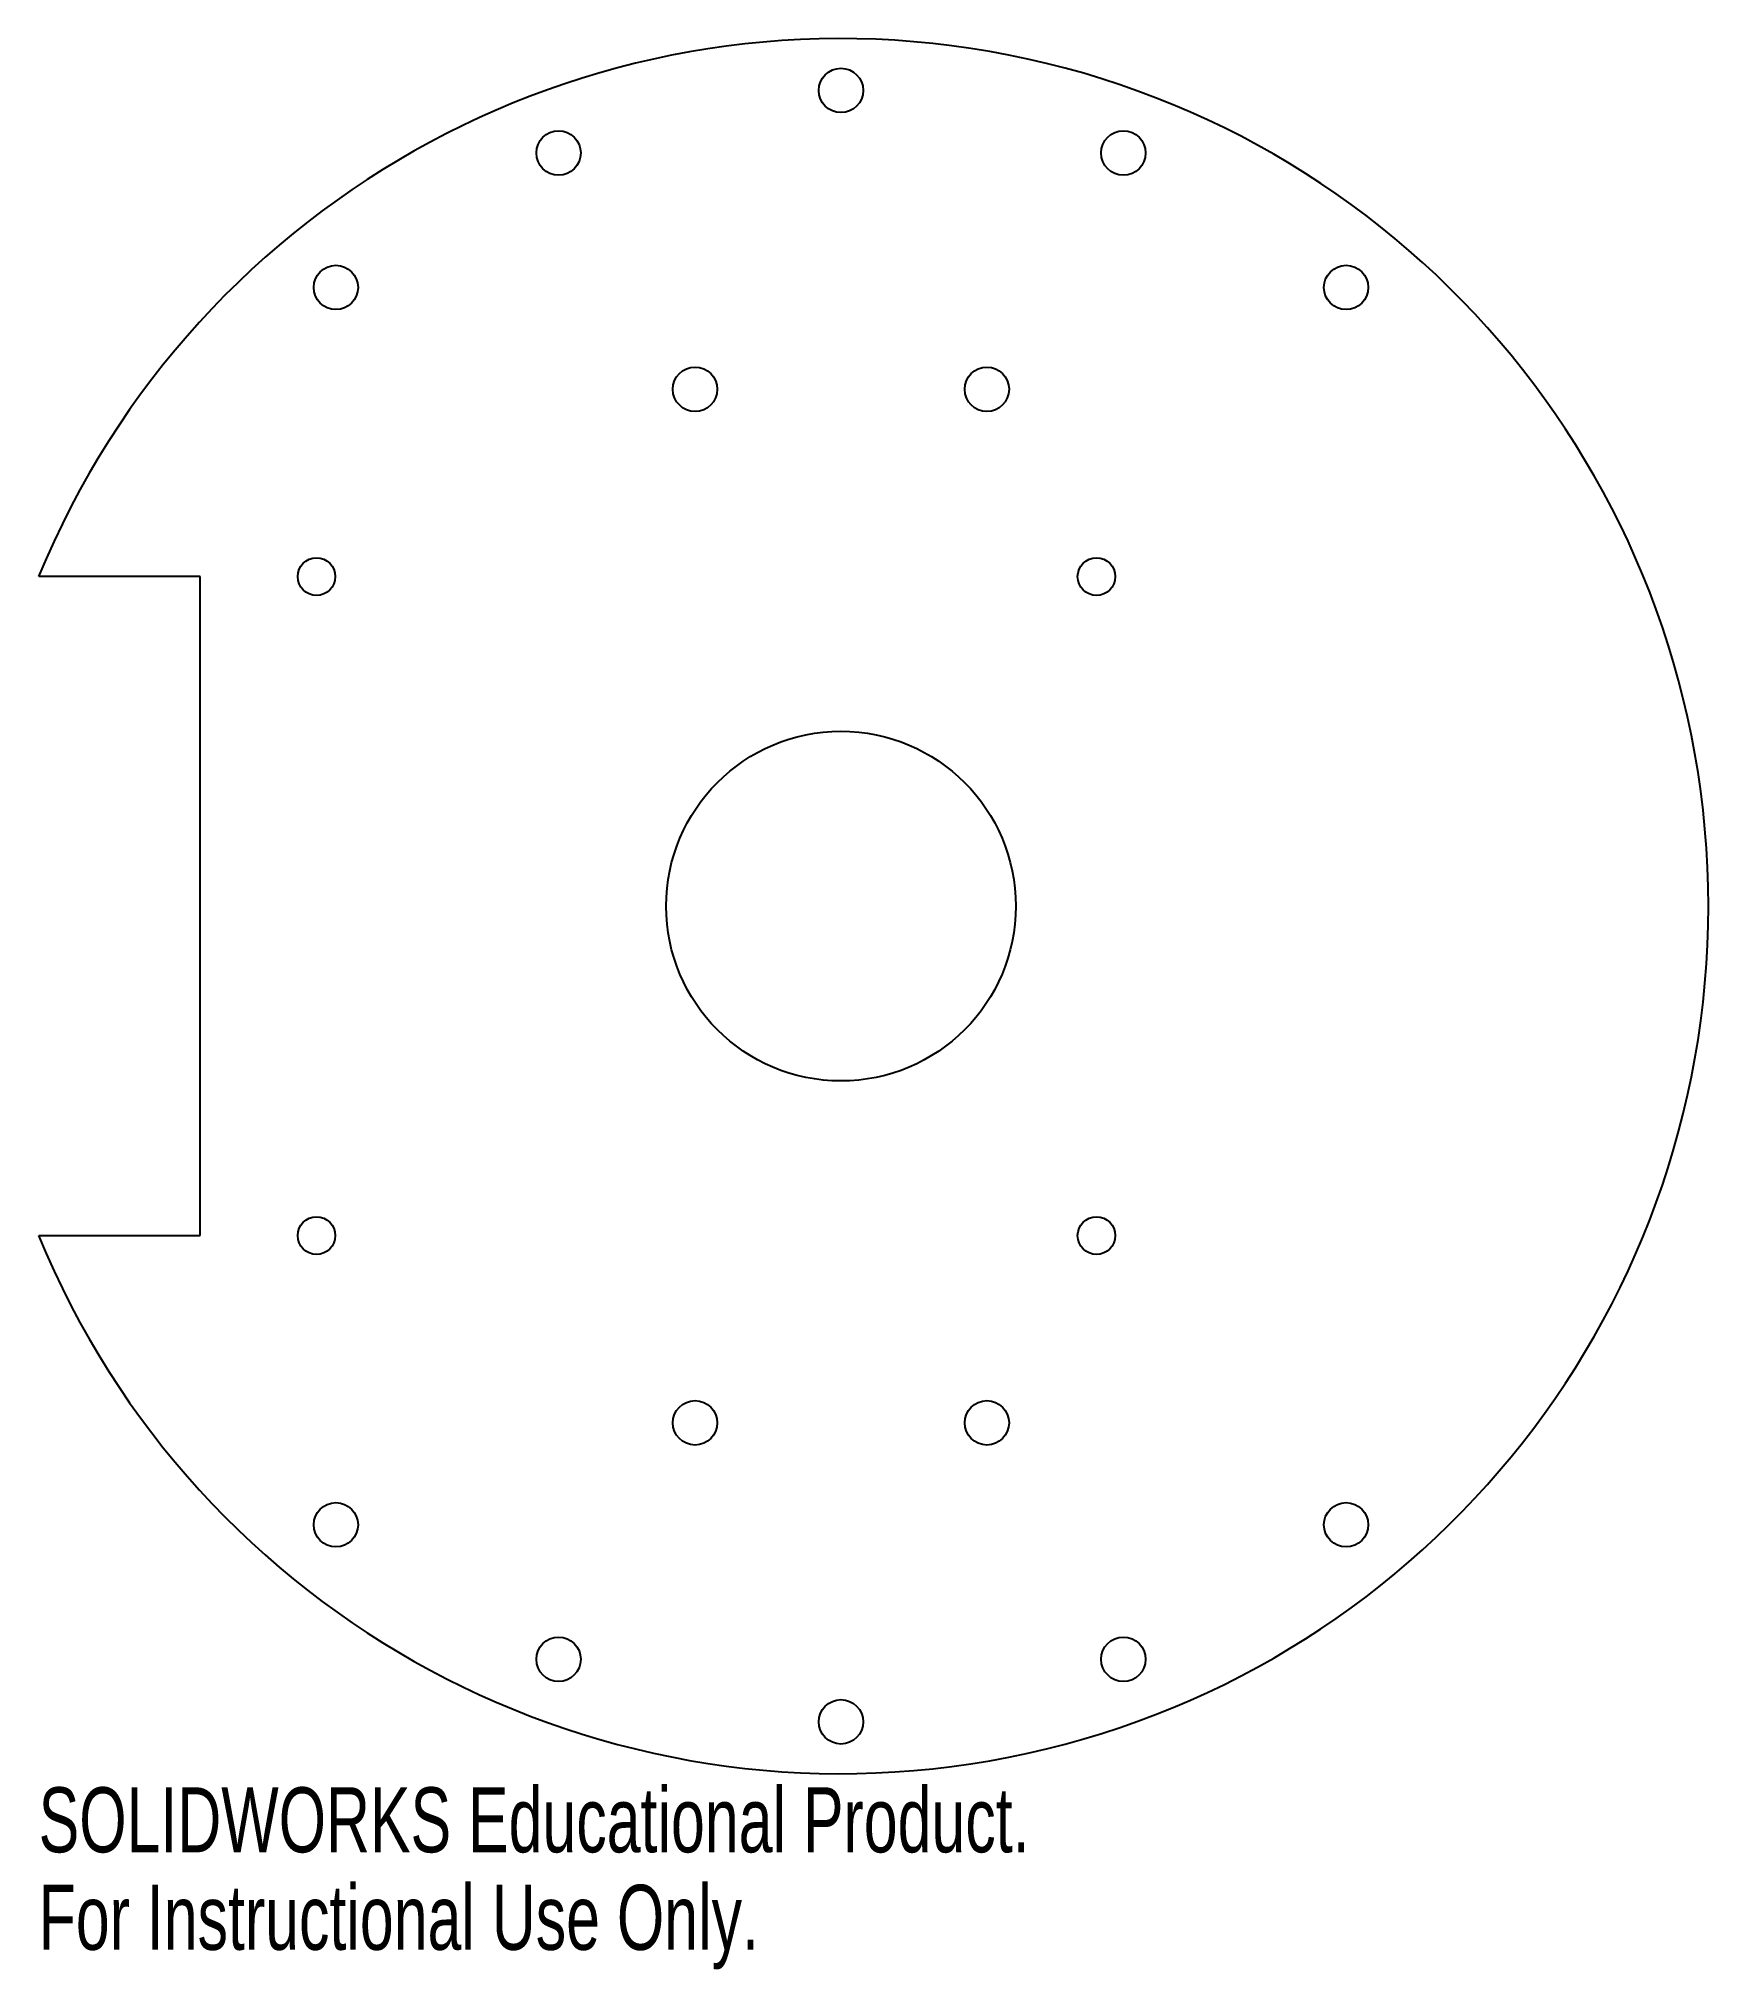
# Model space of a CAD drawing. Header units: millimetres. Extents: x -75 to 49, y -79 to 64.
import ezdxf

# ---------------------------------------------------------------- set-up
doc = ezdxf.new("R2010")
doc.units = ezdxf.units.MM
doc.styles.add('SLDTEXTSTYLE0', font='TXT', dxfattribs={"width": 0.7})

msp = doc.modelspace()

# ---------------------------------------------------------------- linework, layer by layer
at = {"color": 7, "linetype": 'Continuous', "lineweight": 25}
for p, q in [((-62.83, 24.13), (-74.83, 24.13)), ((-62.83, -24.87), (-62.83, 24.13)), ((-74.83, -24.87), (-62.83, -24.87))]:
    msp.add_line(p, q, dxfattribs=at)
for centre, radius in [((-15.17, 60.28), 1.65), ((-36.17, 55.63), 1.65), ((5.83, 55.63), 1.65), ((-52.73, 45.63), 1.65), ((22.39, 45.63), 1.65), ((-26.02, 38.06), 1.65), ((-4.32, 38.06), 1.65), ((-54.17, 24.13), 1.4), ((3.83, 24.13), 1.4), ((-15.17, -0.37), 13), ((-54.17, -24.87), 1.4), ((3.83, -24.87), 1.4), ((-26.02, -38.79), 1.65), ((-4.32, -38.79), 1.65), ((-52.73, -46.37), 1.65), ((22.39, -46.37), 1.65), ((-36.17, -56.37), 1.65), ((5.83, -56.37), 1.65), ((-15.17, -61.02), 1.65)]:
    msp.add_circle(centre, radius, dxfattribs=at)
msp.add_arc((-15.17, -0.37), 64.5, 202.3241, 157.6759, dxfattribs=at)

# ---------------------------------------------------------------- texts
at = {"color": 7, "linetype": 'Continuous', "char_height": 4.8336, "attachment_point": 1, "style": 'SLDTEXTSTYLE0'}
for s, insert in [('SOLIDWORKS Educational Product.', (-74.83, -65.89)), ('For Instructional Use Only.', (-74.83, -73.14))]:
    msp.add_mtext(s, dxfattribs=dict(at, insert=insert))

doc.saveas('drawing.dxf')
